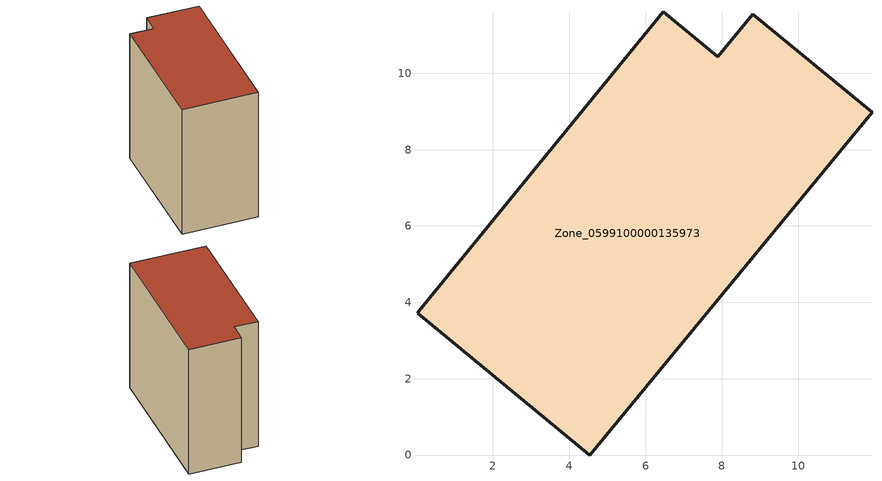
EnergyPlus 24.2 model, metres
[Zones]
Zone_0599100000135973
 floor ground (C_G): 0.06,3.76 6.46,11.61 7.89,10.44 8.81,11.54 11.93,8.98 4.54,0 0.03,3.72 z0
 wall outside (C_F): 4.54,0 11.93,8.98 8.81,11.54 7.89,10.44 6.46,11.61 0.06,3.76 0.03,3.72 4.54,0 z0:10.91
 roof outside (C_R): 6.46,11.61 0.06,3.76 0.03,3.72 4.54,0 11.93,8.98 8.81,11.54 7.89,10.44 z10.91
[BUILDING]
Pand.0599100000135973: North Axis=0; Terrain=City; Loads Convergence Tolerance Value=0.04; Temperature Convergence Tolerance Value=0.4; Solar Distribution=FullExterior; Maximum Number of Warmup Days=25; Minimum Number of Warmup Days=1
[Site:Location]
Rotterdam.The.Hague.AP_ZH_NLD Design_Conditions: Latitude=51.96; Longitude=4.45; Time Zone=1; Elevation=-4.5
[SITE:GROUNDTEMPERATURE:BUILDINGSURFACE]
18, 18, 18, 18, 18, 18, 18, 18, 18, 18, 18, 18
[MATERIAL] Thermal Absorptance=0.9; Solar Absorptance=0.7; Visible Absorptance=0.7
Name | Roughness | Thickness | Conductivity | Density | Specific Heat
G.TI.1946 | MediumSmooth | 0.15 | 1 | 540 | 1210
F.TI.1946 | Rough | 0.3 | 0.857143 | 1920 | 840
R.TI.1946 | MediumRough | 0.2 | 0.1 | 1500 | 1000
[CONSTRUCTION]
C_G: G.TI.1946
C_F: F.TI.1946
C_R: R.TI.1946
[ZONE]
Zone_0599100000135973: Type=1; Multiplier=1; Ceiling Height=Autocalculate; Volume=Autocalculate; Floor Area=autocalculate; Part of Total Floor Area=Yes
[ZONEINFILTRATION:DESIGNFLOWRATE]
Infil_Zone_0599100000135973: Zone or ZoneList or Space or SpaceList=Zone_0599100000135973; Schedule=AlwaysOn; Design Flow Rate Calculation Method=Flow/Area; Flow Rate per Floor Area=0.003; Constant Term Coefficient=1; Temperature Term Coefficient=0; Velocity Term Coefficient=0; Velocity Squared Term Coefficient=0
[HVACTEMPLATE:ZONE:IDEALLOADSAIRSYSTEM]
Zone_0599100000135973: Maximum Heating Supply Air Temperature=50; Minimum Cooling Supply Air Temperature=13; Maximum Heating Supply Air Humidity Ratio=0.0156; Minimum Cooling Supply Air Humidity Ratio=0.0077; Heating Limit=NoLimit; Cooling Limit=NoLimit; Dehumidification Control Type=ConstantSensibleHeatRatio; Cooling Sensible Heat Ratio=0.7; Dehumidification Setpoint=60; Humidification Control Type=None; Humidification Setpoint=30; Outdoor Air Method=None; Outdoor Air Flow Rate per Person=0.00944; Outdoor Air Flow Rate per Zone Floor Area=0; Outdoor Air Flow Rate per Zone=0; Demand Controlled Ventilation Type=None; Outdoor Air Economizer Type=NoEconomizer; Heat Recovery Type=None; Sensible Heat Recovery Effectiveness=0.7; Latent Heat Recovery Effectiveness=0.65
[ZONECONTROL:THERMOSTAT]
ThermostatControl_Zone_0599100000135973: Zone or ZoneList=Zone_0599100000135973; Control Type Schedule=DualSetpointControlType; Control 1=Thermostat_Zone_0599100000135973; Temperature Difference Between Cutout And Setpoint=0
[THERMOSTATSETPOINT:DUALSETPOINT]
Thermostat_Zone_0599100000135973: Heating Setpoint Temperature Schedule=HeatingSetpoint_Zone_0599100000135973; Cooling Setpoint Temperature Schedule=CoolingSetpoint_Zone_0599100000135973
[SCHEDULE:COMPACT]
HeatingSetpoint_Zone_0599100000135973: Through: 12/31, For: AllDays, Until: 24:00, 21
CoolingSetpoint_Zone_0599100000135973: Through: 12/31, For: AllDays, Until: 24:00, 24
DualSetpointControlType: Through: 12/31, For: AllDays, Until: 24:00, 4
AlwaysOn: Through: 12/31, For: AllDays, Until: 24:00, 1
